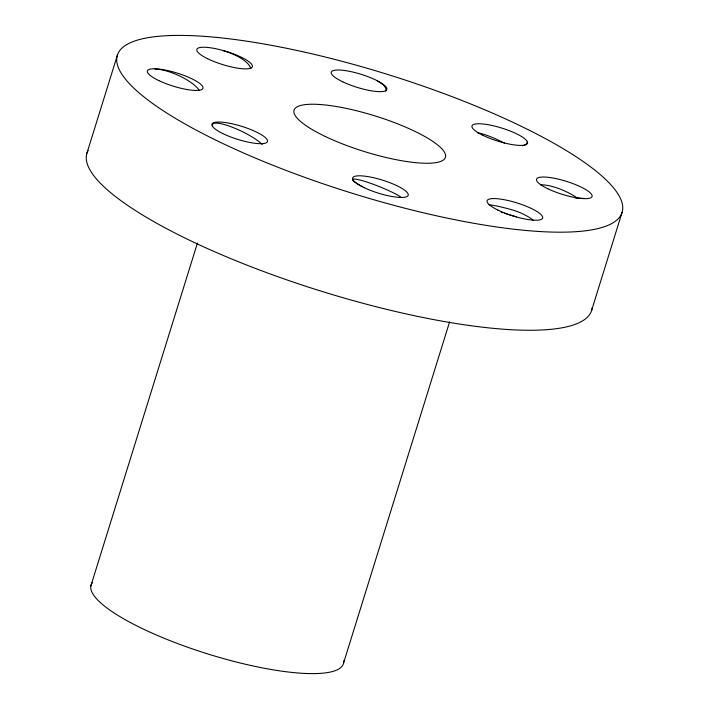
<?xml version="1.0" encoding="UTF-8"?>
<svg xmlns="http://www.w3.org/2000/svg" width="709" height="709" viewBox="0 0 709 709"><rect width="100%" height="100%" fill="white"/><g stroke="black" fill="none" stroke-linecap="round" stroke-linejoin="round"><path stroke-width="1.06" d="M86.932 153.171L117.437 55.036M90.823 586.006L197.43 243.054M343.626 662.826L449.568 321.975M591.563 310.551L622.068 212.408A264.297 61.993 17.3 0 0 260.398 43.382A264.297 61.993 17.3 0 0 226.791 145.38A264.297 61.993 17.3 0 0 622.068 212.408M592.192 307.688A264.297 61.993 17.3 0 1 319.839 290.752A264.297 61.993 17.3 0 1 88.129 150.485M343.732 660.823A132.149 31.001 17.3 0 1 207.489 653.849A132.149 31.001 17.3 0 1 92.551 582.47M377.25 80.95A28.741 9.802 12 0 1 385.802 91.071M477.343 132.716A28.741 6.168 25.5 0 1 504.436 143.156M526.973 142.155A28.741 7.179 8.9 0 1 522.427 145.806M577.87 198.387A28.741 9.084 24 0 0 541.676 184.819A28.741 4.263 10.8 0 0 540.577 184.81M584.606 198.423A28.741 4.263 10.8 0 1 574.76 197.722M516.374 216.803A28.741 2.756 16.2 0 1 504.462 213.214M502.849 212.682A28.741 2.756 16.2 0 1 501.281 212.151M489.148 204.795A28.741 2.756 16.2 0 1 511.047 209.545A28.741 10.591 18.4 0 1 533.336 220.322M362.255 186.511A28.741 3.554 22.3 0 1 355.936 182.869M355.182 182.355A28.741 3.554 22.3 0 1 352.728 179.98M352.683 179.714A28.741 3.554 22.3 0 1 367.98 182.408A28.741 3.554 22.3 0 1 396.269 194.293A28.741 9.802 12 0 1 400.727 197.067M212.523 125.307A28.741 6.168 25.5 0 1 232.215 127.203A28.741 6.168 25.5 0 1 262.188 144.432M154.899 69.039A28.741 9.084 24 0 1 199.273 90.406M223.131 50.658A28.741 10.591 18.4 0 1 250.782 68.738M497.851 210.059A29.069 6.815 17.3 0 0 542.465 218.416A29.069 6.815 17.3 0 0 504.329 199.725A29.069 6.815 17.3 0 0 497.851 210.059M547.986 188.833A29.069 6.815 17.3 0 0 592.006 196.659A29.069 6.815 17.3 0 0 552.949 178.021A29.069 6.815 17.3 0 0 547.986 188.833M482.749 135.242A29.069 6.815 17.3 0 0 527.363 143.599A29.069 6.815 17.3 0 0 489.219 124.908A29.069 6.815 17.3 0 0 482.749 135.242M342.739 81.819A29.069 6.815 17.3 0 0 386.759 89.644A29.069 6.815 17.3 0 0 347.711 70.997A29.069 6.815 17.3 0 0 342.739 81.819M207.595 58.705A29.069 6.815 17.3 0 0 252.209 67.063A29.069 6.815 17.3 0 0 214.065 48.372A29.069 6.815 17.3 0 0 207.595 58.705M158.86 80.604A29.069 6.815 17.3 0 0 202.88 88.43A29.069 6.815 17.3 0 0 163.832 69.783A29.069 6.815 17.3 0 0 158.86 80.604M222.706 133.522A29.069 6.815 17.3 0 0 267.32 141.88A29.069 6.815 17.3 0 0 229.175 123.189A29.069 6.815 17.3 0 0 222.706 133.522M364.107 187.628A29.069 6.815 17.3 0 0 408.127 195.454A29.069 6.815 17.3 0 0 369.079 176.807A29.069 6.815 17.3 0 0 364.107 187.628M325.28 136.474A79.293 18.602 17.3 0 0 445.27 157.77A79.293 18.602 17.3 0 0 338.698 106.926A79.293 18.602 17.3 0 0 325.28 136.474"/></g></svg>
